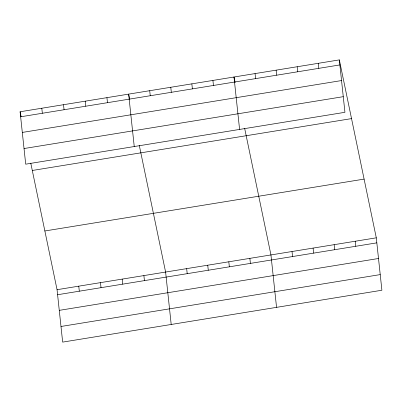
<?xml version="1.0" encoding="UTF-8"?>
<svg xmlns="http://www.w3.org/2000/svg" width="402" height="402" viewBox="0 0 402 402"><rect width="100%" height="100%" fill="white"/><g stroke="black" fill="none" stroke-linecap="round" stroke-linejoin="round"><path stroke-width="0.6" d="M339.338 59.893L344.941 112.309L25.703 164.177L20.1 111.761L339.338 59.893L376.297 237.823L381.9 290.239L62.662 342.107L57.059 289.691L30.773 163.137M20.638 116.791L339.876 64.923M22.311 132.429L341.544 80.561M24.03 148.539L343.268 96.671M32.296 170.478L351.534 118.61M44.863 230.974L364.101 179.106M57.059 289.691L376.297 237.823M57.597 294.726L376.835 242.853M59.27 310.359L378.508 258.491M60.993 326.474L380.227 274.601M235.135 82.51L233.989 77.008L239.592 129.424M244.662 128.384L270.948 254.938L276.551 307.359M129.655 99.018L128.64 94.123L134.243 146.539M139.313 145.504L165.604 272.059L171.202 324.474M20.1 111.761L21.115 116.65M355.227 241.245L355.765 246.28M318.268 63.315L318.806 68.345M334.157 244.672L334.695 249.702M297.199 66.737L297.736 71.767M313.088 248.094L313.625 253.124M276.129 70.159L276.666 75.194M292.018 251.516L292.555 256.546M255.059 73.586L255.597 78.616M249.878 258.365L250.416 263.395M212.919 80.43L213.457 85.46M228.808 261.787L229.346 266.817M191.849 83.852L192.387 88.887M207.739 265.209L208.276 270.244M170.78 87.279L171.317 92.309M186.669 268.636L187.206 273.667M149.71 90.701L150.247 95.731M143.891 275.586L144.429 280.616M106.932 97.651L107.47 102.681M122.183 279.114L122.721 284.144M85.224 101.178L85.762 106.208M100.475 282.636L101.013 287.671M63.516 104.706L64.054 109.736M78.767 286.164L79.305 291.199M41.808 108.233L42.346 113.263"/></g></svg>
